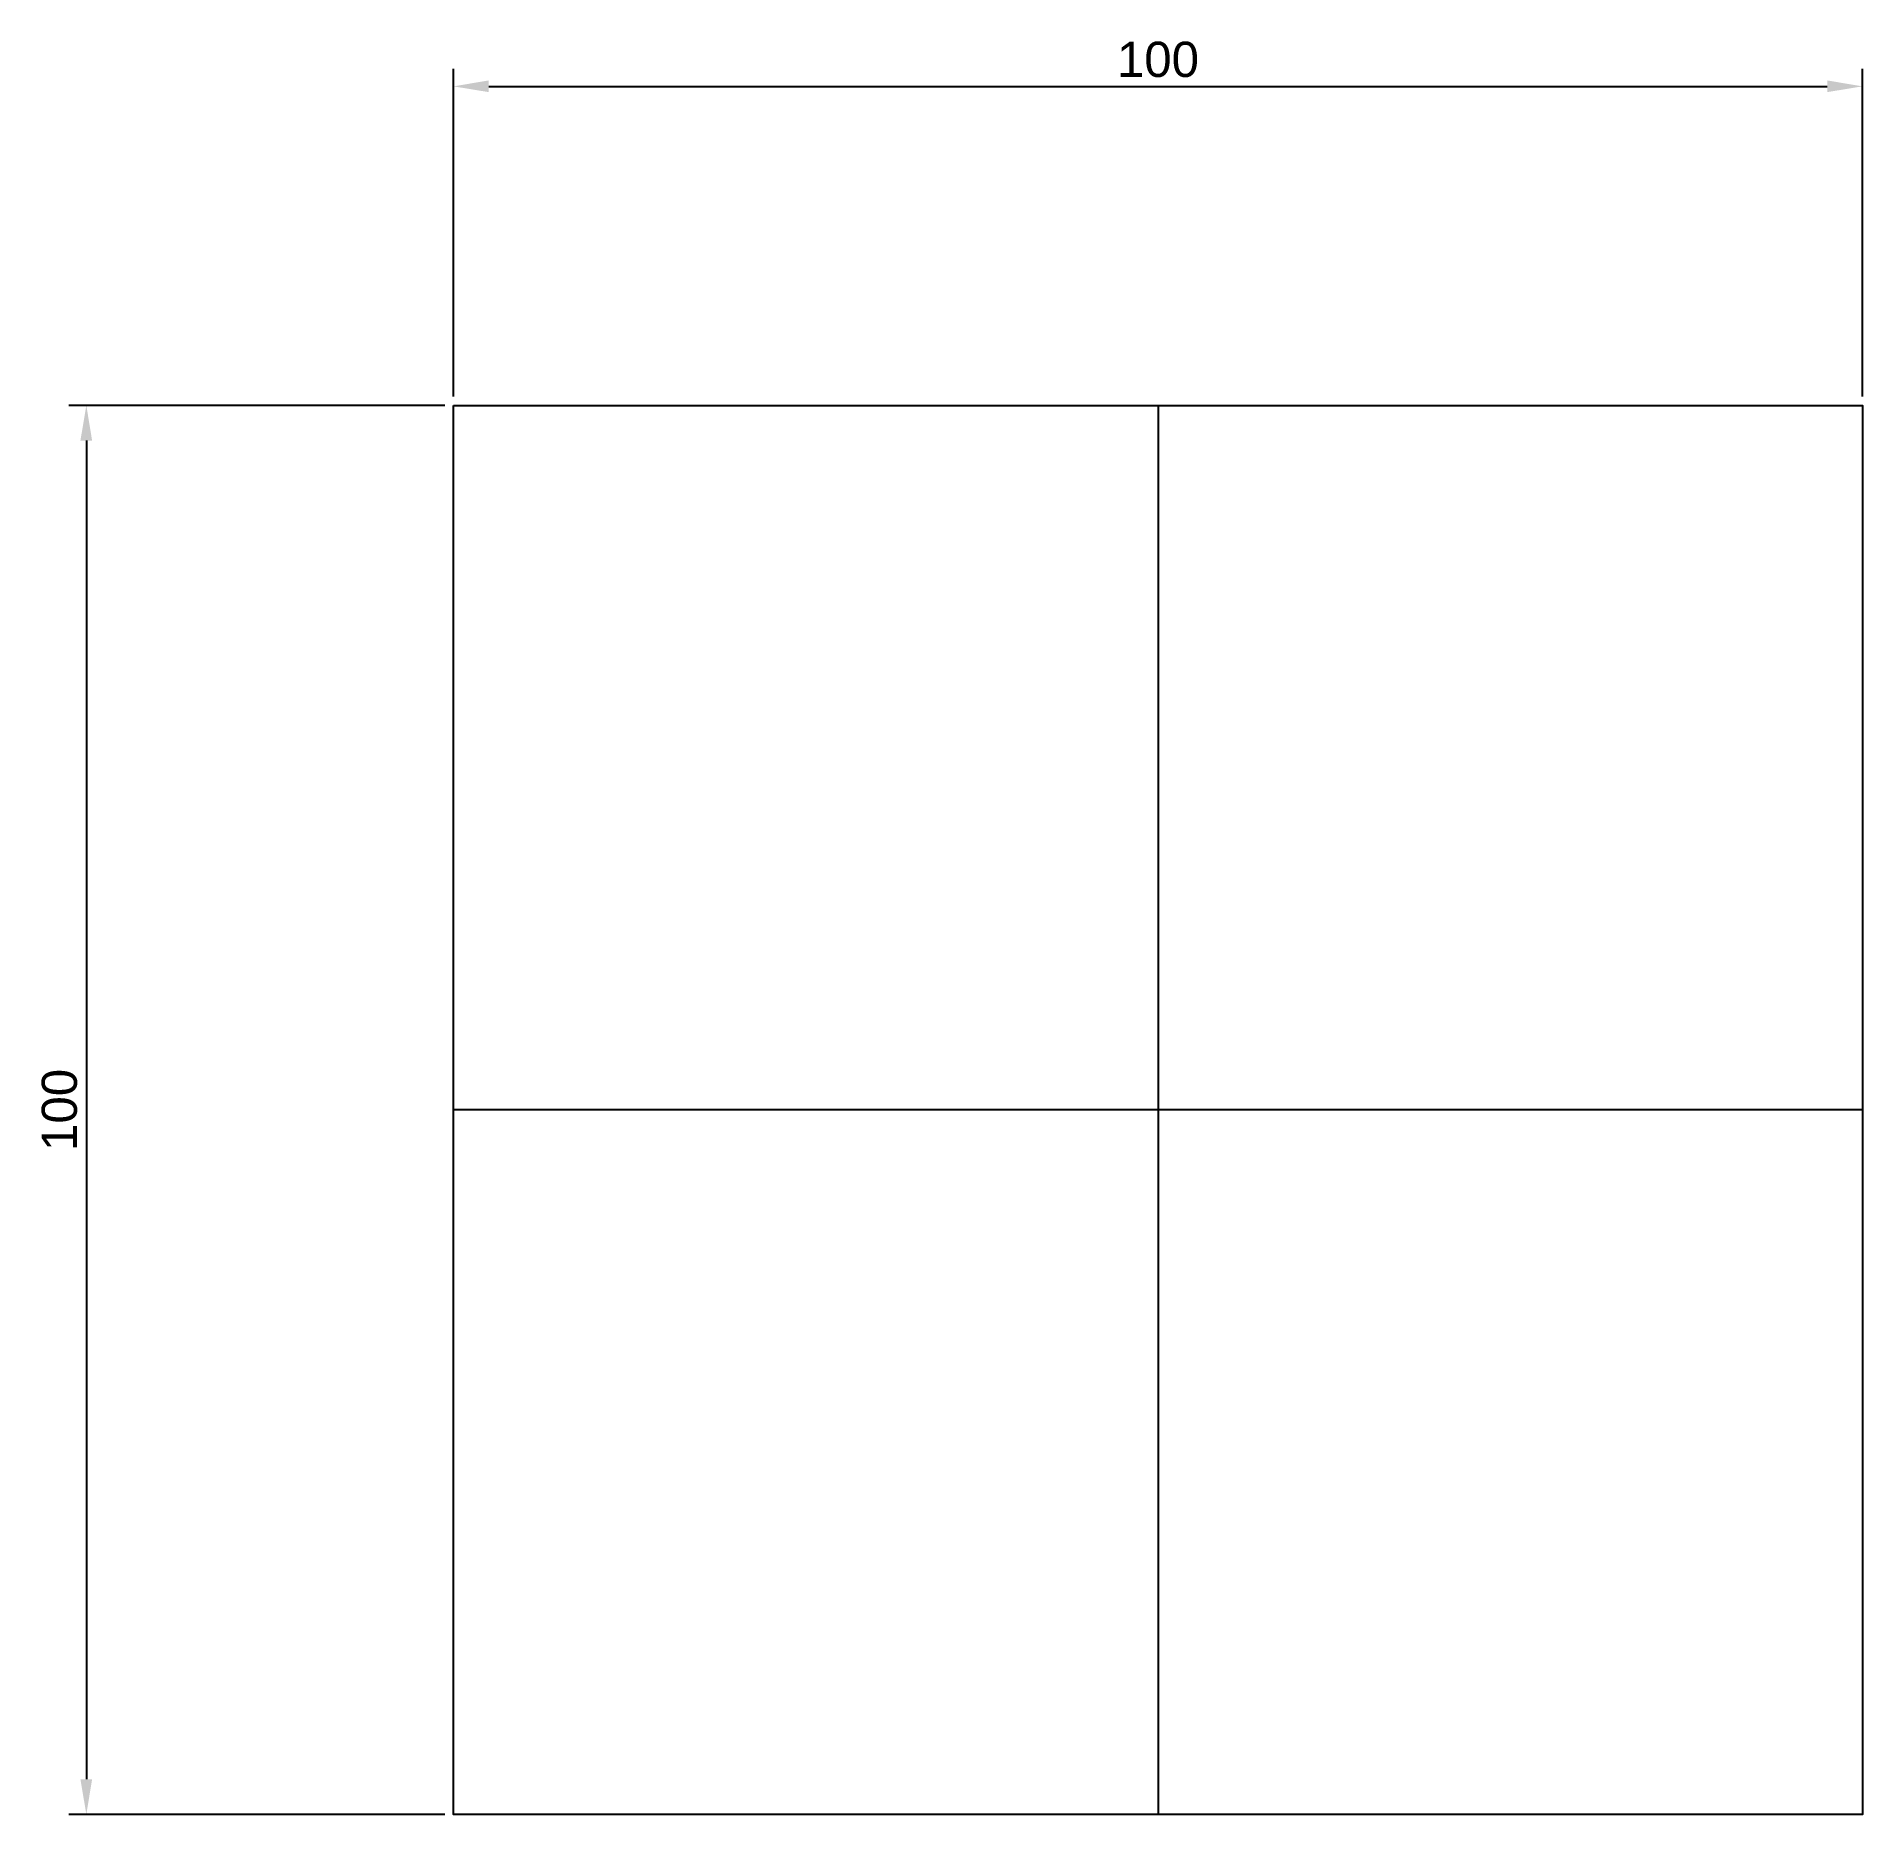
# Model space of a CAD drawing. Header units: millimetres. Extents: x 21 to 150, y 114 to 240.
import ezdxf

# ---------------------------------------------------------------- set-up
doc = ezdxf.new("R2010")
doc.units = ezdxf.units.MM
doc.layers.add('Annotations', color=7, linetype='Continuous')
doc.layers.add('Dims', color=254, linetype='Continuous')
doc.styles.get("Standard").update_dxf_attribs({"font": 'Arial Regular.ttf'})
doc.dimstyles.new('ISO-25', dxfattribs={"dimtxt": 2.5, "dimasz": 2.5, "dimexe": 1.25, "dimexo": 0.625, "dimtad": 1, "dimtxsty": 'Standard', "dimcen": 2.5, "dimadec": 0, "dimazin": 0, "dimtfac": 1, "dimtmove": 0, "dimatfit": 3, "dimfxl": 1, "dimarcsym": 0})

# ---------------------------------------------------------------- blocks, each defined once
blk = doc.blocks.new('*D0')
at = {"layer": 'Annotations', "color": 0, "lineweight": -2, "transparency": 16777216}
for p, q in [((50.46, 214.36), (50.46, 237.63)), ((150.46, 214.36), (150.46, 237.63)), ((52.96, 236.38), (147.96, 236.38))]:
    blk.add_line(p, q, dxfattribs=at)
at = {"layer": 'Annotations', "color": 0, "transparency": 16777216}
for points in [[(52.96, 236.8), (52.96, 235.97), (50.46, 236.38)], [(147.96, 236.8), (147.96, 235.97), (150.46, 236.38)]]:
    blk.add_solid(points, dxfattribs=at)
at = {"layer": 'Defpoints', "color": 0, "transparency": 16777216}
for p in [(150.46, 236.38), (50.46, 213.74), (150.46, 213.74)]:
    blk.add_point(p, dxfattribs=at)
at = {"layer": 'Annotations', "color": 0, "transparency": 16777216, "insert": (100.46, 238.28), "char_height": 2.5, "attachment_point": 5}
blk.add_mtext('100', dxfattribs=at)
blk = doc.blocks.new('*D1')
at = {"layer": 'Annotations', "color": 0, "lineweight": -2, "transparency": 16777216}
for p, q in [((49.84, 213.74), (23.15, 213.74)), ((24.4, 211.24), (24.4, 116.24)), ((49.84, 113.74), (23.15, 113.74))]:
    blk.add_line(p, q, dxfattribs=at)
at = {"layer": 'Annotations', "color": 0, "transparency": 16777216}
for points in [[(23.98, 211.24), (24.81, 211.24), (24.4, 213.74)], [(23.98, 116.24), (24.81, 116.24), (24.4, 113.74)]]:
    blk.add_solid(points, dxfattribs=at)
at = {"layer": 'Defpoints', "color": 0, "transparency": 16777216}
for p in [(50.46, 213.74), (24.4, 113.74), (50.46, 113.74)]:
    blk.add_point(p, dxfattribs=at)
at = {"layer": 'Annotations', "color": 0, "transparency": 16777216, "insert": (22.5, 163.74), "char_height": 2.5, "attachment_point": 5, "rotation": 90}
blk.add_mtext('100', dxfattribs=at)

msp = doc.modelspace()

# ---------------------------------------------------------------- linework, layer by layer
at = {"layer": 'Dims'}
for points in [[(50.463, 213.736), (150.463, 213.736), (150.463, 113.736), (50.463, 113.736)], [(50.463, 213.736), (100.463, 213.736), (100.463, 113.736), (50.463, 113.736)], [(50.463, 213.736), (150.463, 213.736), (150.463, 163.736), (50.463, 163.736)]]:
    msp.add_lwpolyline(points, close=True, dxfattribs=at)

# ---------------------------------------------------------------- dimensions: what is measured, and where the dimension line sits
at = {"layer": 'Annotations'}
dim = msp.add_linear_dim(base=(150.463, 236.384), p1=(50.463, 213.736), p2=(150.463, 213.736), dimstyle='ISO-25', dxfattribs=at)
dim.commit()
dim.dimension.update_dxf_attribs({"geometry": '*D0', "text_midpoint": (100.463, 238.276)})
dim = msp.add_linear_dim(base=(24.397, 113.736), p1=(50.463, 213.736), p2=(50.463, 113.736), angle=90, dimstyle='ISO-25', dxfattribs=at)
dim.commit()
dim.dimension.update_dxf_attribs({"geometry": '*D1', "text_midpoint": (22.505, 163.736)})

doc.saveas('drawing.dxf')
